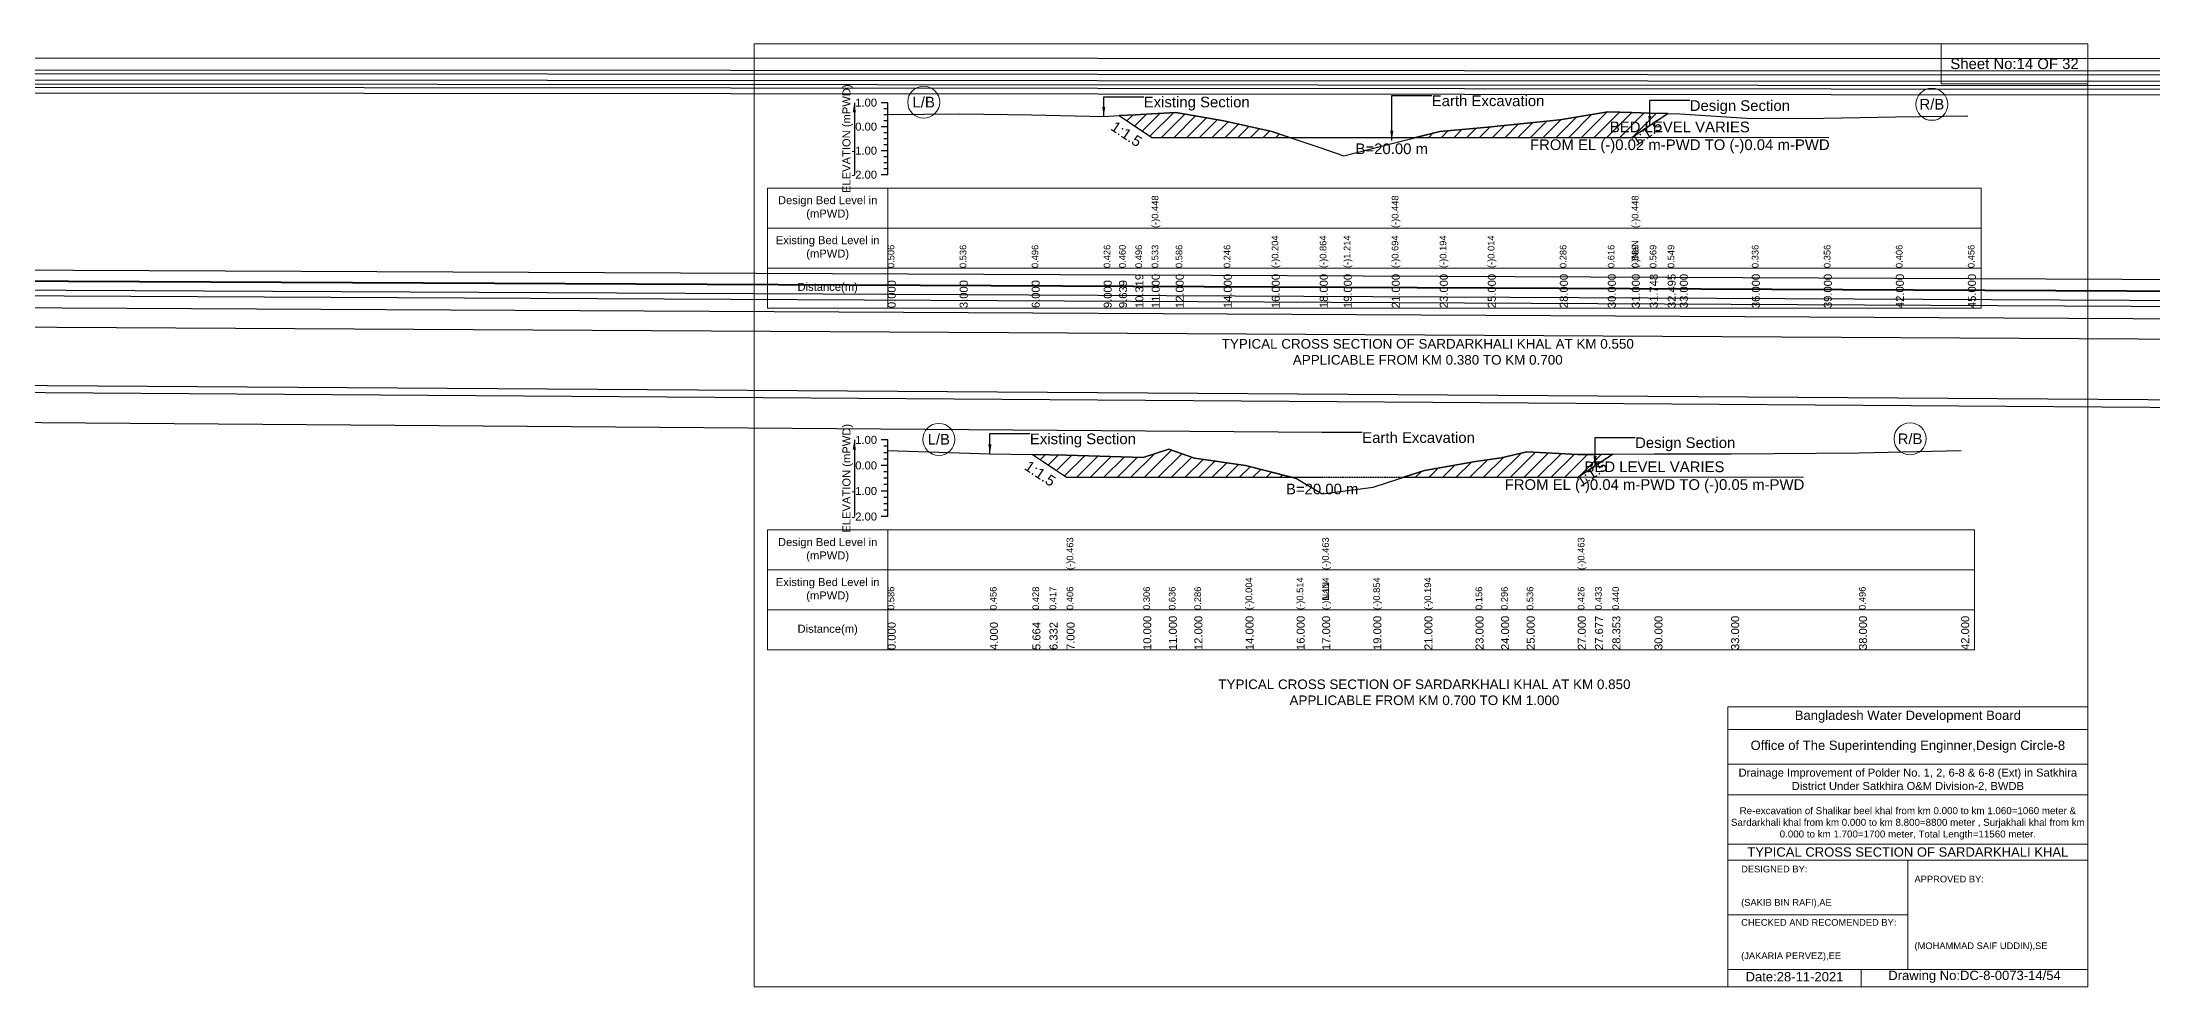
# Model space of a CAD drawing. Header units: inches. Extents: x 0 to 416000, y -4242 to 7.
# Drawn here: x 226796 to 236292, y -4242 to 7 of the extents above; entities that cross this region are included whole.
import ezdxf

# ---------------------------------------------------------------- set-up
doc = ezdxf.new("R2010")
doc.units = ezdxf.units.IN
doc.header["$LTSCALE"] = 7
doc.header["$MEASUREMENT"] = 0
doc.linetypes.add('DASHED', pattern=[0.75, 0.5, -0.25])
for name, color, linetype, lineweight in [('Cross section Data Border', 7, 'Continuous', 9), ('Cross Section Labels', 7, 'Continuous', 9), ('Design_Bed_Level for Xsection', 7, 'DASHED', 25), ('Existing_Bed_Level for Xsection', 7, 'Continuous', 25), ('Long Section Labels', 7, 'Continuous', 9)]:
    doc.layers.add(name, color=color, linetype=linetype, lineweight=lineweight)
doc.styles.get("Standard").update_dxf_attribs({"font": 'arial.ttf'})
doc.dimstyles.get("Standard").update_dxf_attribs({"dimtxt": 0.18, "dimasz": 0.18, "dimexe": 0.18, "dimexo": 0.0625, "dimgap": 0.09, "dimtad": 0, "dimtih": 1, "dimtoh": 1, "dimdec": 4, "dimzin": 0, "dimdsep": 46, "dimtxsty": 'Standard', "dimcen": 0.09, "dimadec": 0, "dimazin": 0, "dimtfac": 1, "dimtdec": 4, "dimtofl": 0, "dimtmove": 0, "dimatfit": 3, "dimfxl": 1, "dimtolj": 1, "dimtzin": 0, "dimarcsym": 0})

msp = doc.modelspace()

# ---------------------------------------------------------------- hatches: boundary and pattern name
at = {"layer": 'Existing_Bed_Level for Xsection'}
h = msp.add_hatch(dxfattribs=at)
h.set_pattern_fill('ANSI31', color=256, scale=324, style=0)
h.paths.add_polyline_path([(231641, -323.2), (231714.5, -372.2), (231788, -421.2), (231896, -421.2), (232112, -421.2), (232328, -421.2), (232407.7, -421.2), (232328, -394.9), (232112, -346.3), (231896, -309.6), (231788, -315.4), (231714.5, -319.3)])
h = msp.add_hatch(dxfattribs=at)
h.set_pattern_fill('ANSI31', color=256, scale=324, style=0)
h.paths.add_polyline_path([(232974.5, -421.2), (233084, -421.2), (233300, -421.2), (233624, -421.2), (233840, -421.2), (233948, -421.2), (234028.8, -367.4), (234109.5, -313.5), (234028.8, -311.4), (233948, -309.2), (233840, -306.4), (233624, -342), (233300, -374.4), (233084, -393.8)])
h = msp.add_hatch(dxfattribs=at)
h.set_pattern_fill('ANSI31', color=256, scale=345, style=0)
h.paths.add_polyline_path([(231251.3, -1847.6), (231328.2, -1898.9), (231405, -1950.1), (231750, -1950.1), (231865, -1950.1), (231980, -1950.1), (232210, -1950.1), (232416.8, -1950.1), (232210, -1897.3), (231980, -1864), (231865, -1823.8), (231750, -1861.7), (231405, -1850.2), (231328.2, -1848.9)])
h = msp.add_hatch(dxfattribs=at)
h.set_pattern_fill('ANSI31', color=256, scale=345, style=0)
h.paths.add_polyline_path([(232921.4, -1950.1), (233015, -1950.1), (233245, -1950.1), (233360, -1950.1), (233475, -1950.1), (233705, -1950.1), (233782.8, -1898.2), (233860.6, -1846.3), (233782.8, -1847.1), (233705, -1847.9), (233475, -1835.2), (233360, -1862.8), (233245, -1879), (233015, -1919.2)])

# ---------------------------------------------------------------- linework, layer by layer
at = {"layer": 'Cross section Data Border'}
for points in [[(230000, 0), (236000, 0), (236000, -4242), (230000, -4242)], [(235340, 0), (236000, 0), (236000, -180), (235340, -180)], [(230060, -648.9), (235520, -648.9), (235520, -1188.9), (230060, -1188.9)], [(230060, -2186.9), (235490, -2186.9), (235490, -2726.9), (230060, -2726.9)]]:
    msp.add_lwpolyline(points, close=True, dxfattribs=at)
for points in [[(230600, -648.9), (230600, -1188.9)], [(230060, -828.9), (235520, -828.9)], [(230060, -1008.9), (235520, -1008.9)], [(230600, -2186.9), (230600, -2726.9)], [(230060, -2366.9), (235490, -2366.9)], [(230060, -2546.9), (235490, -2546.9)], [(234380, -4242), (234380, -2982), (236000, -2982)], [(234380, -3084), (236000, -3084)], [(234380, -3240), (236000, -3240)], [(234380, -3378), (236000, -3378)], [(234380, -3600), (236000, -3600)], [(234380, -3672), (236000, -3672)], [(235190, -3672), (235190, -4164)], [(234380, -3918), (235190, -3918)], [(234380, -4164), (236000, -4164)], [(234980, -4164), (234980, -4242)]]:
    msp.add_lwpolyline(points, dxfattribs=at)
at = {"layer": 'Cross Section Labels'}
for points in [[(233494.2, -421.2), (234833.8, -421.2)], [(233380.2, -1950.1), (234719.8, -1950.1)]]:
    msp.add_lwpolyline(points, dxfattribs=at)
for centre in [(230762, -262.6), (235298, -272.3), (230830, -1779.5), (235200, -1777.2)]:
    msp.add_circle(centre, 72, dxfattribs=at)
at = {"layer": 'Design_Bed_Level for Xsection'}
for points in [[(231641, -323.2), (231714.5, -372.2), (231788, -421.2), (232868, -421.2), (233948, -421.2), (234028.8, -367.4), (234109.5, -313.5)], [(231251.3, -1847.6), (231328.2, -1898.9), (231405, -1950.1), (232555, -1950.1), (233705, -1950.1), (233782.8, -1898.2), (233860.6, -1846.3)]]:
    msp.add_lwpolyline(points, dxfattribs=at)
at = {"layer": 'Existing_Bed_Level for Xsection'}
for points in [[(230600, -264.9), (230570, -264.9)], [(230600, -588.9), (230600, -480.9), (230600, -372.9), (230600, -264.9)], [(230600, -372.9), (230570, -372.9)], [(230600, -291.9), (230582, -291.9)], [(230600, -318.9), (230582, -318.9)], [(230600, -345.9), (230582, -345.9)], [(230600, -318.2), (230924, -315), (231248, -319.3), (231572, -326.9), (231641, -323.2), (231714.5, -319.3), (231788, -315.4), (231788, -315.4), (231896, -309.6), (232112, -346.3), (232328, -394.9), (232544, -466.2), (232652, -504), (232868, -447.8), (232868, -447.8), (233084, -393.8), (233300, -374.4), (233624, -342), (233840, -306.4), (233948, -309.2), (233948, -309.2), (234028.8, -311.4), (234109.5, -313.5), (234164, -315), (234488, -336.6), (234812, -334.4), (235136, -329), (235460, -323.6)], [(230600, -399.9), (230582, -399.9)], [(230600, -426.9), (230582, -426.9)], [(230600, -453.9), (230582, -453.9)], [(230600, -480.9), (230570, -480.9)], [(230600, -507.9), (230582, -507.9)], [(230600, -534.9), (230582, -534.9)], [(230600, -561.9), (230582, -561.9)], [(230600, -588.9), (230570, -588.9)], [(230600, -1781.9), (230570, -1781.9)], [(230600, -2126.9), (230600, -2011.9), (230600, -1896.9), (230600, -1781.9)], [(230600, -1896.9), (230570, -1896.9)], [(230600, -1810.6), (230582, -1810.6)], [(230600, -1839.4), (230582, -1839.4)], [(230600, -1868.1), (230582, -1868.1)], [(230600, -1829.5), (231060, -1844.5), (231251.3, -1847.6), (231328.2, -1848.9), (231405, -1850.2), (231405, -1850.2), (231750, -1861.7), (231865, -1823.8), (231980, -1864), (232210, -1897.3), (232440, -1956), (232555, -2025), (232555, -2025), (232785, -1995.1), (233015, -1919.2), (233245, -1879), (233360, -1862.8), (233475, -1835.2), (233705, -1847.9), (233705, -1847.9), (233782.8, -1847.1), (233860.6, -1846.3), (234050, -1844.5), (234395, -1844.5), (234970, -1839.8), (235430, -1829.5)], [(230600, -1925.6), (230582, -1925.6)], [(230600, -1954.4), (230582, -1954.4)], [(230600, -1983.1), (230582, -1983.1)], [(230600, -2011.9), (230570, -2011.9)], [(230600, -2040.6), (230582, -2040.6)], [(230600, -2069.4), (230582, -2069.4)], [(230600, -2126.9), (230570, -2126.9)], [(230600, -2098.1), (230582, -2098.1)]]:
    msp.add_lwpolyline(points, dxfattribs=at)
for points in [[(231641, -323.2), (231641, -323.2), (231714.5, -372.2), (231788, -421.2), (231788, -421.2), (231896, -421.2), (232112, -421.2), (232328, -421.2), (232407.7, -421.2), (232328, -394.9), (232112, -346.3), (231896, -309.6), (231788, -315.4), (231788, -315.4), (231714.5, -319.3), (231641, -323.2)], [(232974.5, -421.2), (233084, -421.2), (233300, -421.2), (233624, -421.2), (233840, -421.2), (233948, -421.2), (233948, -421.2), (234028.8, -367.4), (234109.5, -313.5), (234028.8, -311.4), (233948, -309.2), (233948, -309.2), (233840, -306.4), (233624, -342), (233300, -374.4), (233084, -393.8)], [(231251.3, -1847.6), (231251.3, -1847.6), (231328.2, -1898.9), (231405, -1950.1), (231405, -1950.1), (231750, -1950.1), (231865, -1950.1), (231980, -1950.1), (232210, -1950.1), (232416.8, -1950.1), (232210, -1897.3), (231980, -1864), (231865, -1823.8), (231750, -1861.7), (231405, -1850.2), (231405, -1850.2), (231328.2, -1848.9), (231251.3, -1847.6)], [(232921.4, -1950.1), (233015, -1950.1), (233245, -1950.1), (233360, -1950.1), (233475, -1950.1), (233705, -1950.1), (233705, -1950.1), (233782.8, -1898.2), (233860.6, -1846.3), (233860.6, -1846.3), (233860.6, -1846.3), (233782.8, -1847.1), (233705, -1847.9), (233705, -1847.9), (233475, -1835.2), (233360, -1862.8), (233245, -1879), (233015, -1919.2)]]:
    msp.add_lwpolyline(points, close=True, dxfattribs=at)

# ---------------------------------------------------------------- texts
at = {"layer": 'Cross section Data Border', "attachment_point": 5}
for s, insert, char_height in [('Sheet No:14 OF 32', (235670, -90), 48), ('Bangladesh Water Development Board', (235190, -3027), 42), ('Office of The Superintending Enginner,Design Circle-8', (235190, -3162), 42)]:
    msp.add_mtext(s, dxfattribs=dict(at, insert=insert, char_height=char_height))
at = {"layer": 'Cross section Data Border'}
for s, insert, char_height, width, attachment_point in [('Design Bed Level in (mPWD)', (230330, -738.9), 36, 480, 5), ('Existing Bed Level in (mPWD)', (230330, -918.9), 36, 480, 5), ('Distance(m)', (230330, -1098.9), 36, 480, 5), ('Design Bed Level in (mPWD)', (230330, -2276.9), 36, 480, 5), ('Existing Bed Level in (mPWD)', (230330, -2456.9), 36, 480, 5), ('Distance(m)', (230330, -2636.9), 36, 480, 5), ('Drainage Improvement of Polder No. 1, 2, 6-8 & 6-8 (Ext) in Satkhira District Under Satkhira O&M Division-2, BWDB', (235190, -3312), 36, 1680, 5), ('Re-excavation of Shalikar beel khal from km 0.000 to km 1.060=1060 meter & Sardarkhali khal from km 0.000 to km 8.800=8800 meter , Surjakhali khal from km 0.000 to km 1.700=1700 meter, Total Length=11560 meter.', (235190, -3507), 31.4683, 1620, 5), ('DESIGNED BY:^J^J^J(SAKIB BIN RAFI),AE', (234440, -3792), 30, 840, 4), ('TYPICAL CROSS SECTION OF SARDARKHALI KHAL', (235190, -3636), 42, 1680, 5), ('APPROVED BY:^J^J^J^J^J^J(MOHAMMAD SAIF UDDIN),SE', (235220, -3912), 30, 840, 4), ('CHECKED AND RECOMENDED BY:^J^J^J(JAKARIA PERVEZ),EE', (234440, -4032), 30, 840, 4), ('Date:28-11-2021', (234680, -4197), 42, 840, 5), ('Drawing No:DC-8-0073-14/54', (235490, -4197), 42, 1320, 5)]:
    msp.add_mtext(s, dxfattribs=dict(at, insert=insert, char_height=char_height, width=width, attachment_point=attachment_point))
at = {"layer": 'Cross Section Labels'}
for s, insert, char_height, attachment_point in [('L/B', (230762, -262.6), 48, 5), ('Existing Section', (231752, -237.9), 48, 1), ('Earth Excavation', (233048, -232.5), 48, 1), ('Design Section', (234208.8, -254.1), 48, 1), ('R/B', (235298, -272.3), 48, 5), ('BED LEVEL VARIES ^JFROM EL (-)0.02 m-PWD TO (-)0.04 m-PWD', (234164, -421.2), 48, 5), ('B=20.00 m', (232868, -448.2), 48, 2), ('TYPICAL CROSS SECTION OF SARDARKHALI KHAL AT KM 0.550^JAPPLICABLE FROM KM 0.380 TO KM 0.700', (233030, -1386), 43.2, 5), ('L/B', (230830, -1779.5), 48, 5), ('Existing Section', (231240, -1753.1), 48, 1), ('Earth Excavation', (232735, -1747.4), 48, 1), ('Design Section', (233962.8, -1770.4), 48, 1), ('R/B', (235200, -1777.2), 48, 5), ('BED LEVEL VARIES ^JFROM EL (-)0.04 m-PWD TO (-)0.05 m-PWD', (234050, -1950.1), 48, 5), ('B=20.00 m', (232555, -1978.8), 48, 2), ('TYPICAL CROSS SECTION OF SARDARKHALI KHAL AT KM 0.850^JAPPLICABLE FROM KM 0.700 TO KM 1.000', (233015, -2917.5), 43.2, 5)]:
    msp.add_mtext(s, dxfattribs=dict(at, insert=insert, char_height=char_height, attachment_point=attachment_point))
at = {"layer": 'Cross Section Labels', "char_height": 48, "attachment_point": 2}
for insert, rotation in [((231687.5, -385.7), 326.30993), ((234001.8, -380.9), 33.69007), ((231299.4, -1913.2), 326.30993), ((233754.1, -1912.6), 33.69007)]:
    msp.add_mtext('1:1.5', dxfattribs=dict(at, insert=insert, rotation=rotation))
at = {"layer": 'Existing_Bed_Level for Xsection', "char_height": 36, "attachment_point": 5, "rotation": 90}
for insert in [(230420, -426.9), (230420, -1954.4)]:
    msp.add_mtext('ELEVATION (mPWD)', dxfattribs=dict(at, insert=insert))
at = {"layer": 'Existing_Bed_Level for Xsection', "char_height": 36, "attachment_point": 6}
for s, insert in [('1.00', (230552, -264.9)), ('0.00', (230552, -372.9)), ('-1.00', (230552, -480.9)), ('-2.00', (230552, -588.9)), ('1.00', (230552, -1781.9)), ('0.00', (230552, -1896.9)), ('-1.00', (230552, -2011.9)), ('-2.00', (230552, -2126.9))]:
    msp.add_mtext(s, dxfattribs=dict(at, insert=insert))
at = {"layer": 'Long Section Labels', "attachment_point": 1, "rotation": 90}
for s, insert, char_height in [('(-)0.448', (231788, -828.9), 30), ('(-)0.448', (232868, -828.9), 30), ('(-)0.448', (233948, -828.9), 30), ('0.506', (230600, -1008.9), 30), ('0.536', (230924, -1008.9), 30), ('0.536', (230924, -1008.9), 30), ('0.496', (231248, -1008.9), 30), ('0.426', (231572, -1008.9), 30), ('0.460', (231641, -1008.9), 30), ('0.496', (231714.5, -1008.9), 30), ('0.533', (231788, -1008.9), 30), ('0.533', (231788, -1008.9), 30), ('0.533', (231788, -1008.9), 30), ('0.586', (231896, -1008.9), 30), ('0.246', (232112, -1008.9), 30), ('(-)0.204', (232328, -1008.9), 30), ('(-)0.864', (232544, -1008.9), 30), ('(-)1.214', (232652, -1008.9), 30), ('(-)0.694', (232868, -1008.9), 30), ('(-)0.694', (232868, -1008.9), 30), ('(-)0.694', (232868, -1008.9), 30), ('(-)0.194', (233084, -1008.9), 30), ('(-)0.014', (233300, -1008.9), 30), ('0.286', (233624, -1008.9), 30), ('0.616', (233840, -1008.9), 30), ('(-)NaN', (233948, -1008.9), 30), ('0.589', (233948, -1008.9), 30), ('0.589', (233948, -1008.9), 30), ('0.569', (234028.8, -1008.9), 30), ('0.549', (234109.5, -1008.9), 30), ('0.336', (234488, -1008.9), 30), ('0.356', (234812, -1008.9), 30), ('0.406', (235136, -1008.9), 30), ('0.456', (235460, -1008.9), 30), ('10.319', (231714.5, -1188.9), 36), ('11.000', (231788, -1188.9), 36), ('11.000', (231788, -1188.9), 36), ('11.000', (231788, -1188.9), 36), ('12.000', (231896, -1188.9), 36), ('14.000', (232112, -1188.9), 36), ('16.000', (232328, -1188.9), 36), ('18.000', (232544, -1188.9), 36), ('19.000', (232652, -1188.9), 36), ('21.000', (232868, -1188.9), 36), ('21.000', (232868, -1188.9), 36), ('21.000', (232868, -1188.9), 36), ('23.000', (233084, -1188.9), 36), ('25.000', (233300, -1188.9), 36), ('28.000', (233624, -1188.9), 36), ('30.000', (233840, -1188.9), 36), ('31.000', (233948, -1188.9), 36), ('31.000', (233948, -1188.9), 36), ('31.000', (233948, -1188.9), 36), ('31.748', (234028.8, -1188.9), 36), ('32.495', (234109.5, -1188.9), 36), ('33.000', (234164, -1188.9), 36), ('36.000', (234488, -1188.9), 36), ('39.000', (234812, -1188.9), 36), ('42.000', (235136, -1188.9), 36), ('45.000', (235460, -1188.9), 36), ('0.000', (230600, -1188.9), 36), ('3.000', (230924, -1188.9), 36), ('6.000', (231248, -1188.9), 36), ('9.000', (231572, -1188.9), 36), ('9.639', (231641, -1188.9), 36), ('(-)0.463', (231405, -2366.9), 30), ('(-)0.463', (232555, -2366.9), 30), ('(-)0.463', (233705, -2366.9), 30), ('0.586', (230600, -2546.9), 30), ('0.586', (230600, -2546.9), 30), ('0.456', (231060, -2546.9), 30), ('0.456', (231060, -2546.9), 30), ('0.456', (231060, -2546.9), 30), ('0.428', (231251.3, -2546.9), 30), ('0.417', (231328.2, -2546.9), 30), ('0.406', (231405, -2546.9), 30), ('0.406', (231405, -2546.9), 30), ('0.406', (231405, -2546.9), 30), ('0.306', (231750, -2546.9), 30), ('0.636', (231865, -2546.9), 30), ('0.286', (231980, -2546.9), 30), ('(-)0.004', (232210, -2546.9), 30), ('(-)0.514', (232440, -2546.9), 30), ('(-)1.114', (232555, -2546.9), 30), ('(-)1.114', (232555, -2546.9), 30), ('(-)NaN', (232555, -2546.9), 30), ('(-)0.854', (232785, -2546.9), 30), ('(-)0.194', (233015, -2546.9), 30), ('0.156', (233245, -2546.9), 30), ('0.296', (233360, -2546.9), 30), ('0.536', (233475, -2546.9), 30), ('0.426', (233705, -2546.9), 30), ('0.426', (233705, -2546.9), 30), ('0.426', (233705, -2546.9), 30), ('0.433', (233782.8, -2546.9), 30), ('0.440', (233860.6, -2546.9), 30), ('0.496', (234970, -2546.9), 30), ('0.000', (230600, -2726.9), 36), ('4.000', (231060, -2726.9), 36), ('5.664', (231251.3, -2726.9), 36), ('6.332', (231328.2, -2726.9), 36), ('7.000', (231405, -2726.9), 36), ('7.000', (231405, -2726.9), 36), ('7.000', (231405, -2726.9), 36), ('10.000', (231750, -2726.9), 36), ('11.000', (231865, -2726.9), 36), ('12.000', (231980, -2726.9), 36), ('14.000', (232210, -2726.9), 36), ('16.000', (232440, -2726.9), 36), ('17.000', (232555, -2726.9), 36), ('17.000', (232555, -2726.9), 36), ('17.000', (232555, -2726.9), 36), ('19.000', (232785, -2726.9), 36), ('21.000', (233015, -2726.9), 36), ('23.000', (233245, -2726.9), 36), ('24.000', (233360, -2726.9), 36), ('25.000', (233475, -2726.9), 36), ('27.000', (233705, -2726.9), 36), ('27.000', (233705, -2726.9), 36), ('27.000', (233705, -2726.9), 36), ('27.677', (233782.8, -2726.9), 36), ('28.353', (233860.6, -2726.9), 36), ('30.000', (234050, -2726.9), 36), ('33.000', (234395, -2726.9), 36), ('38.000', (234970, -2726.9), 36), ('42.000', (235430, -2726.9), 36)]:
    msp.add_mtext(s, dxfattribs=dict(at, insert=insert, char_height=char_height))

# ---------------------------------------------------------------- leaders
at = {"layer": 'Cross Section Labels', "annotation_type": 0, "has_hookline": 1, "hookline_direction": 0}
for points, text_width in [([(0, 0), (252652, -245.4), (252831.9, -245.4)], 497), ([(0, 0), (262182, -225.9), (262361.9, -225.9)], 497), ([(0, 0), (313700, -185.7), (313879.9, -185.7)], 497), ([(0, 0), (332446, -171.3), (332625.9, -171.3)], 497), ([(0, 0), (342778, -95.2), (342957.9, -95.2)], 497), ([(0, 0), (383141, -273.2), (383320.9, -273.2)], 497), ([(0, 0), (392544, -311.8), (392723.9, -311.8)], 497), ([(0, 0), (402652, -286.9), (402831.9, -286.9)], 497), ([(0, 0), (292730, -1643.9), (292909.9, -1643.9)], 497), ([(0, 0), (302388, -1582.6), (302567.9, -1582.6)], 497), ([(0, 0), (322958, -1614.4), (323137.9, -1614.4)], 497), ([(0, 0), (332565, -1623.5), (332744.9, -1623.5)], 497), ([(0, 0), (342899, -1610.9), (343078.9, -1610.9)], 497), ([(0, 0), (372584, -1670.8), (372763.9, -1670.8)], 497), ([(0, 0), (382536, -1802.2), (382715.9, -1802.2)], 497), ([(0, 0), (232555, -1747.4), (232734.9, -1747.4)], 497), ([(0, 0), (242747, -1679.5), (242926.9, -1679.5)], 497), ([(0, 0), (252778, -1712.3), (252957.9, -1712.3)], 497), ([(231572, -326.9), (231572, -237.9), (231751.9, -237.9)], 467.2), ([(232868, -434.5), (232868, -232.5), (233047.9, -232.5)], 497), ([(234028.8, -367.4), (234028.8, -254.1), (234208.7, -254.1)], 441.2), ([(231060, -1844.5), (231060, -1753.1), (231239.9, -1753.1)], 467.2), ([(233782.8, -1898.2), (233782.8, -1770.4), (233962.7, -1770.4)], 441.2)]:
    msp.add_leader(points, dimstyle='Standard', override={"dimasz": 43.2}, dxfattribs=dict(at, text_width=text_width))
at = {"layer": 'Existing_Bed_Level for Xsection'}
for points in [[(230450, -264.9), (230450, -588.9)], [(230450, -1781.9), (230450, -2126.9)]]:
    msp.add_leader(points, dimstyle='Standard', override={"dimasz": 43.2}, dxfattribs=at)

doc.saveas('drawing.dxf')
